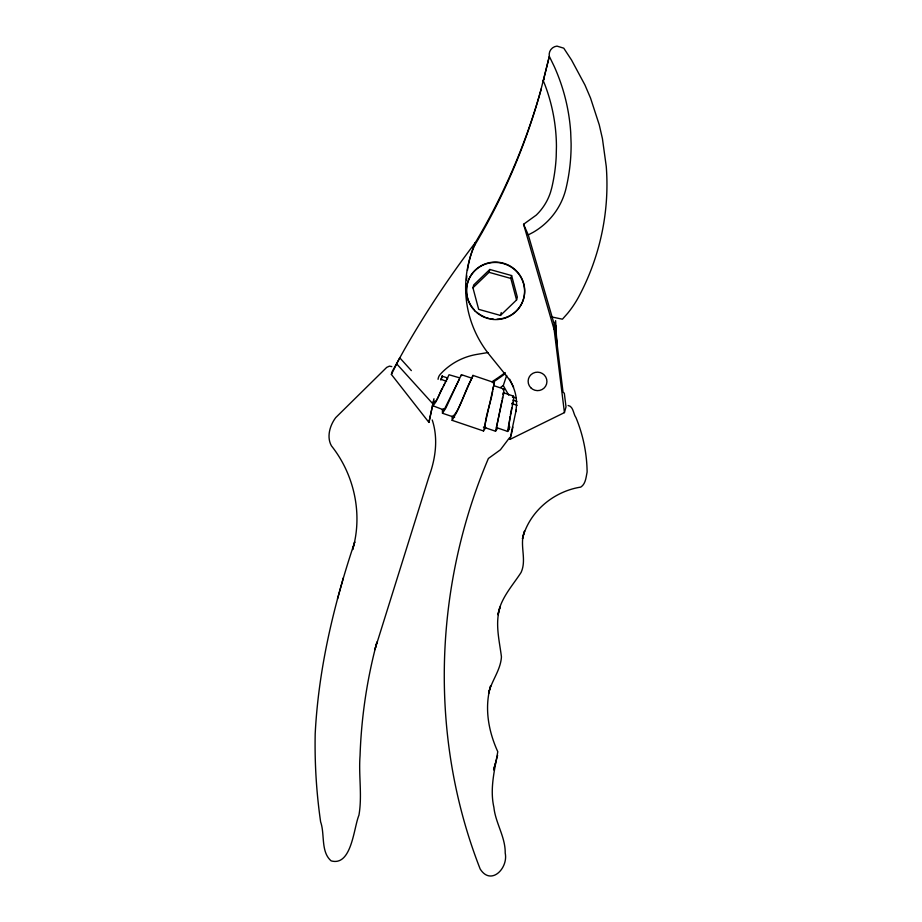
<?xml version="1.0" encoding="UTF-8"?>
<svg xmlns="http://www.w3.org/2000/svg" width="922" height="922" viewBox="0 0 922 922"><rect width="100%" height="100%" fill="white"/><g stroke="black" fill="none" stroke-linecap="round" stroke-linejoin="round"><path stroke-width="1.38" d="M452.195 416.133L452.137 420.34L456.932 411.857L472.963 375.392L494.411 382.665L483.543 430.989L485.756 427.508M461.622 375.692L461.334 374.712L445.902 407.95L442.479 413.252L442.376 409.575M502.916 394.697L502.951 393.003M493.282 386.802L492.959 389.361M512.597 402.441L512.263 404.942M441.165 379.299L446.548 381.397M502.271 398.949L502.559 397.324M511.745 407.973L510.396 414.854M510.05 416.583L508.644 428.085L509.751 426.817M492.648 391.043C491.057 402.522 484.649 417.597 485.226 427.255M541.226 88.881A651.808 638.946 15.4 0 1 475.383 242.555A1017.646 997.569 15.4 0 0 404.608 349.196L392.161 371.566L391.377 374.424L428.926 422.414L433.974 398.73M433.697 400.344L428.926 422.414M501.914 400.747L496.532 427.612L507.722 431.461L509.566 427.393L508.46 430.632M551.206 316.834L562.432 319.196L567.71 313.25A108.934 106.791 15.4 0 0 579.131 296.031A248.744 243.834 15.4 0 0 605.708 208.626A243.212 238.418 15.4 0 0 606.261 166.502L602.423 138.611L599.265 124.862L590.518 98.02L584.951 85.008L571.548 60.045L563.757 48.175L556.969 46.112A8.886 8.701 15.4 0 0 549.328 56.357L543.3 80.871L544.856 84.617A182.349 178.753 15.4 0 1 556.439 146.356L556.197 156.844A182.026 178.442 15.4 0 1 551.748 187.869L550.515 192.295A57.521 56.38 15.4 0 1 536.235 215.126L523.569 224.276L528.271 234.903L554.929 326.676L563.042 392.127L564.322 393.256L566.016 406.867L564.437 412.595L509.947 439.414L516.193 409.956M511.526 433.686L512.886 427.105M554.11 326.4L555.62 320.649L557.072 347.825M509.29 438.054L500.404 449.798L488.395 458.465C433.478 587.717 428.788 737.854 480.178 869.02C490.988 886.18 508.425 868.178 505.21 853.081C505.475 836.957 495.506 823.104 493.881 807.292C489.64 788.587 494.722 769.893 497.776 751.707C488.43 731.204 484.177 707.704 490.7 685.634L488.591 693.309C491.599 680.678 500.623 670.156 501.441 656.867C499.39 640.398 494.814 623.606 500.07 607.045L497.949 614.72C500.715 598.159 512.39 585.85 521.068 572.481C527.177 559.158 518.959 544.718 524.56 531.095L522.44 538.771C529.17 511.629 553.58 491.368 580.791 487.093C585.724 483.958 586.023 477.181 587.118 472.029C586.899 453.394 583.073 434.815 575.95 417.585C573.254 414.047 573.507 406.337 568.125 405.496M391.792 366.599L389.418 366.149L386.71 367.382L335.735 417.608C329.938 425.261 326.411 436.936 331.424 445.822C354.313 474.553 362.957 514.153 352.642 549.57L354.751 541.894C333.983 603.887 318.539 668.266 315.197 733.716C314.598 763.186 316.419 792.701 320.625 821.882C325.005 834.053 320.545 851.767 331.136 860.871C351.778 866.622 353.748 827.495 358.935 815.221C362.369 795.525 358.508 775.517 360.053 755.683C361.332 717.304 367.014 679.099 376.971 642.012L374.862 649.687L429.133 476.19C435.645 458.303 438.319 438.376 432.234 419.983M441.096 379.553L442.318 375.83L440.785 379.968M343.364 577.84L337.487 598.977M515.663 411.869A43.518 42.654 15.4 0 0 506.985 376.533L489.559 355.005A108.98 106.825 15.4 0 1 474.6 245.425L475.383 242.555A108.98 106.825 15.4 0 0 467.454 270.33M472.94 287.791L473.735 284.921L489.813 269.466L511.618 275.563L517.334 297.115L516.551 299.973L500.473 315.439L478.668 309.343L472.94 287.791L489.029 272.324L489.813 269.466M543.3 80.871L544.095 78.013M500.473 315.439L501.257 312.57M516.551 299.973L510.823 278.421L511.618 275.563M509.947 439.414L511.203 434.827M554.226 326.261L554.952 323.829L555.908 326.169L556.842 347.052M564.437 412.595L554.134 329.534L554.929 326.676M497.603 755.395L493.593 769.905L495.494 763.07M500.853 387.159L503.274 385.58L506.662 375.461M471.834 378.712L472.963 375.392M493.662 384.877L494.411 382.665M391.377 374.424L399.745 357.805L411.35 370.609M442.479 388.093C440.094 390.34 436.867 404.193 433.536 401.715M443.24 386.514L444.704 383.587M497.58 428.281L495.529 431.219L483.416 427.117M445.372 382.273L446.571 380.071M471.396 379.391C464.711 390.571 460.839 408.469 452.956 416.318M459.456 378.977L444.3 409.449L443.62 409.875L432.476 405.611M447.078 379.219L447.527 378.562M502.974 389.706L503.988 389.165L503.504 394.628L495.529 431.219M512.701 396.644L513.646 396.264L513.612 399.514L507.503 431.461M528.271 234.903L533.285 232.252A71.432 70.026 15.4 0 0 566.05 188.295A196.259 192.387 15.4 0 0 571.11 143.532L570.695 132.238A196.259 192.387 15.4 0 0 554.295 66.591L549.328 56.357L540.442 91.739A651.808 638.946 15.4 0 1 474.6 245.425M432.821 406.153L435.841 401.923L449.037 374.747L458.972 377.663M487.98 352.538L476.962 354.382A64.171 62.903 15.4 0 0 440.336 374.263A9.232 9.047 15.4 0 0 438.065 379.322M512.459 397.152L516.285 397.843M489.029 272.324L510.823 278.421M461.542 374.712L472.433 378.4M494.227 385.788L503.769 389.015M504.011 392.922L513.427 396.114M442.237 376.188L447.689 378.032M512.828 400.102L516.919 401.485M511.675 403.467L517.127 405.323M442.479 413.252L454.592 417.355M452.137 420.34L483.543 430.989M443.62 409.875L443.24 408.63M396.979 364.19L432.798 403.744M513.589 387.182L509.682 379.196M508.737 395.146L503.274 385.58M523.569 224.276L554.134 329.534M466.544 279.942A108.98 106.825 15.4 0 1 466.832 275.805M474.15 309.677A29.101 28.524 15.4 0 1 481.491 265.559A29.101 28.524 15.4 0 1 523.581 283.089A29.101 28.524 15.4 0 1 497.027 319.196M493.374 319.104A29.101 28.524 15.4 0 1 489.755 318.563M488.568 318.286A29.101 28.524 15.4 0 1 486.24 317.583M485.099 317.168A29.101 28.524 15.4 0 1 480.731 315.024M479.694 314.379A29.101 28.524 15.4 0 1 476.778 312.189M505.221 372.603A202.69 198.691 15.4 0 1 492.671 381.293M504.887 373.917A215.771 212.002 20.5 0 1 492.325 382.642M530.726 387.701A9.404 9.22 15.4 0 0 546.55 384.071A9.404 9.22 15.4 0 0 535.313 372.396A9.404 9.22 15.4 0 0 530.726 387.701M474.888 310.91A29.101 28.524 15.4 0 0 523.569 298.82A29.101 28.524 15.4 0 0 488.141 263.312A29.101 28.524 15.4 0 0 474.888 310.91"/></g></svg>
